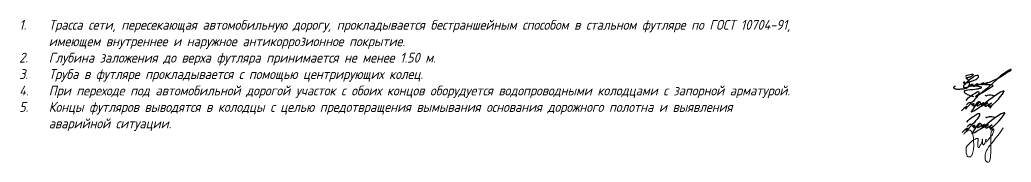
# Model space of a CAD drawing. Header units: millimetres. Extents: x 41097286 to 44249727, y 21258419 to 22595975.
# Drawn here: x 41890019 to 42015818, y 22191714 to 22209767 of the extents above; entities that cross this region are included whole.
import ezdxf

# ---------------------------------------------------------------- set-up
doc = ezdxf.new("R2010")
doc.units = ezdxf.units.MM
doc.styles.add('note', font='isocpeur.ttf', dxfattribs={"width": 0.9, "oblique": 15})

# ---------------------------------------------------------------- blocks, each defined once
blk = doc.blocks.new('5')
at = {"color": 160, "lineweight": 9}
for points in [[(39.23, -189.08), (39.76, -188.41), (40.36, -187.75), (41.66, -186.81), (42.34, -186.4), (43.34, -185.76), (44.34, -185.16), (44.67, -185.03), (44.9, -185.04), (45.04, -185.15), (45.1, -185.32), (45.09, -185.58), (45.02, -185.86), (44.86, -186.29), (44.45, -187.02), (43.98, -187.68), (43.24, -188.58), (42.57, -189.39), (41.87, -190.09), (40.04, -191.87), (38.96, -193.07), (39.29, -192.63), (39.49, -192.28), (39.54, -192.07), (39.53, -191.95), (39.47, -191.93), (39.41, -191.94), (39.19, -192.04), (38.24, -192.76), (37.74, -193.14), (37.02, -193.85)], [(41.82, -191.26), (41.9, -191.01), (42.01, -190.89), (42.19, -190.73), (42.45, -190.62), (42.6, -190.56), (42.78, -190.55), (42.84, -190.58), (42.85, -190.64), (42.76, -190.73), (42.53, -190.92), (42.39, -191.03), (42.27, -191.24), (42.25, -191.4), (42.29, -191.55), (42.43, -191.58), (42.58, -191.57), (42.78, -191.49), (43.73, -191.03), (44.29, -190.72), (44.73, -190.47), (45.11, -189.89), (44.4, -190.66), (44.15, -191.16), (44.08, -191.37), (44.14, -191.52), (44.31, -191.59), (44.49, -191.57), (44.72, -191.48), (45.27, -191.2), (47.37, -190.1), (46.71, -190.79), (46.34, -191.29), (46.22, -191.59), (46.28, -191.75), (46.46, -191.75), (46.7, -191.64), (48.27, -190.85), (49.25, -190.15), (48.37, -190.92), (48.01, -191.31), (47.87, -191.64), (47.92, -191.76), (48.15, -191.8), (48.37, -191.73), (49.17, -191.35), (50.97, -190.29), (49.98, -191.13), (49.68, -191.48), (49.63, -191.73), (49.78, -191.86), (50.01, -191.81), (50.32, -191.69), (51.49, -191.2), (50.64, -191.82), (50.28, -192.18), (50.16, -192.37), (50.22, -192.48), (50.36, -192.47), (50.48, -192.38), (51.49, -191.2), (53.1, -189.55), (54.16, -188.46), (55.03, -187.41), (56, -186.15), (56.53, -185.47), (56.74, -185.12), (56.82, -184.86), (56.78, -184.77), (56.65, -184.73), (56.32, -184.77), (55.96, -184.89), (55.16, -185.31), (52.92, -186.63), (51.25, -187.88), (49.8, -188.97), (47.81, -190.6), (45.44, -192.38), (44.48, -193.01), (43.57, -193.59), (42.83, -194.01), (42.17, -194.3), (41.51, -194.54), (41.97, -193.88), (43.38, -191.8), (44.09, -190.6), (44.38, -190.05), (44.56, -189.85), (44.76, -189.74), (45.04, -189.65), (45.29, -189.63), (45.51, -189.71), (45.68, -189.88), (45.76, -190.12), (45.77, -190.4), (45.81, -190.55), (45.86, -190.69), (45.97, -190.87), (46.25, -190.99), (46.61, -191.04), (46.92, -191)], [(47.96, -186.69), (48.2, -186.89), (48.49, -186.92), (48.76, -186.88), (49.18, -186.72), (49.69, -186.53), (50.36, -186.48), (50.78, -186.45), (51.36, -186.62), (51.82, -186.75)], [(39.35, -191.18), (39.63, -190.79), (40.03, -190.49), (40.34, -190.27), (40.67, -190.11), (41, -190), (41.19, -190), (41.32, -190.12), (41.34, -190.26), (41.39, -190.56)]]:
    blk.add_lwpolyline(points, dxfattribs=at)
at = {"color": 160}
for points in [[(39.23, -189.08), (39.76, -188.41), (40.36, -187.75), (41.66, -186.81), (42.34, -186.4), (43.34, -185.76), (44.34, -185.16), (44.67, -185.03), (44.9, -185.04), (45.04, -185.15), (45.1, -185.32), (45.09, -185.58), (45.02, -185.86), (44.86, -186.29), (44.45, -187.02), (43.98, -187.68), (43.24, -188.58), (42.57, -189.39), (41.87, -190.09), (40.04, -191.87), (38.96, -193.07), (39.29, -192.63), (39.49, -192.28), (39.54, -192.07), (39.53, -191.95), (39.47, -191.93), (39.41, -191.94), (39.19, -192.04), (38.24, -192.76), (37.74, -193.14), (37.02, -193.85)], [(41.82, -191.26), (41.9, -191.01), (42.01, -190.89), (42.19, -190.73), (42.45, -190.62), (42.6, -190.56), (42.78, -190.55), (42.84, -190.58), (42.85, -190.64), (42.76, -190.73), (42.53, -190.92), (42.39, -191.03), (42.27, -191.24), (42.25, -191.4), (42.29, -191.55), (42.43, -191.58), (42.58, -191.57), (42.78, -191.49), (43.73, -191.03), (44.29, -190.72), (44.73, -190.47), (45.11, -189.89), (44.4, -190.66), (44.15, -191.16), (44.08, -191.37), (44.14, -191.52), (44.31, -191.59), (44.49, -191.57), (44.72, -191.48), (45.27, -191.2), (47.37, -190.1), (46.71, -190.79), (46.34, -191.29), (46.22, -191.59), (46.28, -191.75), (46.46, -191.75), (46.7, -191.64), (48.27, -190.85), (49.25, -190.15), (48.37, -190.92), (48.01, -191.31), (47.87, -191.64), (47.92, -191.76), (48.15, -191.8), (48.37, -191.73), (49.17, -191.35), (50.97, -190.29), (49.98, -191.13), (49.68, -191.48), (49.63, -191.73), (49.78, -191.86), (50.01, -191.81), (50.32, -191.69), (51.49, -191.2), (50.64, -191.82), (50.28, -192.18), (50.16, -192.37), (50.22, -192.48), (50.36, -192.47), (50.48, -192.38), (51.49, -191.2), (53.1, -189.55), (54.16, -188.46), (55.03, -187.41), (56, -186.15), (56.53, -185.47), (56.74, -185.12), (56.82, -184.86), (56.78, -184.77), (56.65, -184.73), (56.32, -184.77), (55.96, -184.89), (55.16, -185.31), (52.92, -186.63), (51.25, -187.88), (49.8, -188.97), (47.81, -190.6), (45.44, -192.38), (44.48, -193.01), (43.57, -193.59), (42.83, -194.01), (42.17, -194.3), (41.51, -194.54), (41.97, -193.88), (43.38, -191.8), (44.09, -190.6), (44.38, -190.05), (44.56, -189.85), (44.76, -189.74), (45.04, -189.65), (45.29, -189.63), (45.51, -189.71), (45.68, -189.88), (45.76, -190.12), (45.77, -190.4), (45.81, -190.55), (45.86, -190.69), (45.97, -190.87), (46.25, -190.99), (46.61, -191.04), (46.92, -191)], [(47.96, -186.69), (48.2, -186.89), (48.49, -186.92), (48.76, -186.88), (49.18, -186.72), (49.69, -186.53), (50.36, -186.48), (50.78, -186.45), (51.36, -186.62), (51.82, -186.75)], [(39.35, -191.18), (39.63, -190.79), (40.03, -190.49), (40.34, -190.27), (40.67, -190.11), (41, -190), (41.19, -190), (41.32, -190.12), (41.34, -190.26), (41.39, -190.56)]]:
    blk.add_lwpolyline(points, dxfattribs=at)
blk = doc.blocks.new('6')
at = {"color": 150, "lineweight": 9}
for points in [[(229.99, -194.6), (230.56, -194.54), (231.23, -194.38), (231.96, -194.15), (232.33, -194.04), (232.58, -193.96), (232.74, -193.9), (232.85, -193.85), (232.92, -193.8), (232.94, -193.77), (232.91, -193.74), (232.88, -193.73), (232.83, -193.75), (232.61, -193.84), (232.43, -193.91), (232.22, -193.97), (232.08, -194.01), (231.92, -194.1), (231.87, -194.22), (231.87, -194.33), (231.98, -194.37), (232.17, -194.4), (232.38, -194.39), (232.57, -194.35), (233.36, -194.18), (233.98, -193.96), (234.85, -193.59), (235.23, -193.42), (235.62, -193.32), (235.23, -193.42), (234.61, -193.69), (234.52, -193.75), (234.49, -193.83), (234.48, -193.9), (234.49, -193.95), (234.57, -194), (234.64, -194.02), (234.77, -194.04), (235.17, -194.04), (235.35, -193.99), (235.66, -193.9), (236.78, -193.48), (237.6, -193.17), (236.78, -193.48), (236.22, -193.69), (235.92, -193.83), (235.87, -193.88), (235.86, -193.92), (235.87, -193.97), (235.93, -193.99), (236.03, -193.98), (236.13, -193.95), (236.3, -193.86), (238.38, -193.04), (239.83, -192.4), (242.51, -191.12), (244.07, -190.18), (246.19, -188.78), (247.85, -187.72), (248.5, -187.24), (248.63, -187.13), (248.7, -187.03), (248.68, -186.99), (248.63, -186.98), (248.56, -186.98), (248.43, -187.01), (248.08, -187.14), (247.4, -187.47), (246.4, -188.04), (245.5, -188.65), (244.43, -189.42), (243.66, -190.04), (243.08, -190.61), (241.8, -191.76), (238.57, -194.77), (237.78, -195.51), (237.37, -195.89), (236.8, -196.32), (236.06, -196.96), (235.01, -197.77), (234.26, -198.35), (233.09, -199.18), (232.53, -199.63), (232.19, -199.85), (231.95, -199.9), (231.8, -199.86), (231.8, -199.7), (231.88, -199.58), (232.07, -199.43), (232.33, -199.26), (234.64, -198.06), (237.31, -196.55), (237.94, -196.15), (238.58, -195.73), (239.27, -195.29), (239.85, -194.98), (240.01, -194.87), (240.06, -194.79), (240.08, -194.72), (240.07, -194.67), (240.03, -194.6), (240, -194.57), (239.95, -194.53), (239.87, -194.5), (239.71, -194.43), (239.37, -194.37), (238.7, -194.31), (237.94, -194.29), (237.11, -194.27), (236.12, -194.25), (233.45, -194.15)], [(226.89, -190.1), (227.38, -189.81), (227.7, -189.66), (228.33, -189.46), (229.17, -189.28), (229.79, -189.18), (230.19, -189.16), (230.3, -189.19), (230.4, -189.23), (230.49, -189.29), (230.52, -189.36), (230.52, -189.43), (230.51, -189.52), (230.48, -189.6), (230.41, -189.72), (230.25, -189.87), (229.94, -190.1), (229.67, -190.24), (229.39, -190.4), (229.15, -190.53), (228.82, -190.66), (228.53, -190.75), (228.26, -190.81), (228, -190.86), (227.68, -190.93), (227.36, -191), (227.15, -191.04), (227.38, -191.16), (227.61, -191.33), (227.78, -191.45), (227.9, -191.55), (228.08, -191.75), (228.36, -192.1), (228.52, -192.38), (228.65, -192.78), (228.73, -193.32), (228.74, -193.65), (228.69, -194.01), (228.63, -194.31), (228.52, -194.66), (228.34, -194.95), (228.08, -195.33), (227.51, -195.79), (227.22, -195.99), (226.66, -196.15), (226.03, -196.27), (225.37, -196.34), (224.61, -196.39), (224.07, -196.45), (223.52, -196.47), (223.11, -196.46), (222.74, -196.45), (222.42, -196.39), (222.14, -196.3), (221.86, -196.2), (221.63, -196.06), (221.44, -195.9), (221.35, -195.7), (221.31, -195.52), (221.42, -195.27), (221.54, -195.14), (221.73, -195.04), (221.9, -194.95), (222.13, -194.92)], [(226.72, -193.23), (226.68, -193.11), (226.63, -193.06), (226.49, -192.99), (226.35, -192.95), (226.21, -192.98), (226.08, -193.04), (226.01, -193.18), (226.01, -193.34), (226.1, -193.43), (226.28, -193.47), (226.49, -193.46), (227.06, -193.36), (227.97, -193.15), (229.26, -192.72), (230.33, -192.36), (231.1, -192.11), (231.92, -191.65), (232.33, -191.33), (232.75, -190.93), (233.06, -190.55), (233.15, -190.34), (233.16, -190.14), (233.14, -189.99), (233.08, -189.91), (232.96, -189.81), (232.79, -189.76), (232.51, -189.73), (232.27, -189.78), (231.58, -190.01), (230.94, -190.36), (230.36, -190.72), (229.75, -191.19), (229.07, -191.72), (228.22, -192.43), (227.11, -193.47), (226.57, -194.03), (226.32, -194.29), (226.12, -194.54), (225.98, -194.78), (225.92, -195), (225.93, -195.16), (226.03, -195.35), (226.16, -195.47), (226.37, -195.56), (226.63, -195.6), (226.87, -195.6), (227.55, -195.42), (228.71, -195.06), (229.99, -194.6), (230.37, -194.41), (230.53, -194.28), (230.56, -194.22), (230.56, -194.17), (230.51, -194.13), (230.42, -194.08), (230.28, -194.06), (230.04, -194.06), (229.85, -194.08), (229.57, -194.15), (229.42, -194.22), (229.3, -194.31), (229.3, -194.44), (229.36, -194.58), (229.43, -194.65), (229.6, -194.72), (229.89, -194.81), (230.6, -194.87), (231.28, -194.83), (231.8, -194.79), (232.22, -194.79), (232.81, -194.82), (233.2, -194.85), (233.54, -194.9), (233.83, -194.98), (234.02, -195.05), (234.24, -195.17), (234.41, -195.29), (234.46, -195.43), (234.42, -195.57), (234.34, -195.68), (234.2, -195.8), (233.91, -195.93), (233.5, -196.08), (232.83, -196.26), (232.17, -196.37), (231.34, -196.48), (230.4, -196.57), (229.63, -196.67), (229, -196.72), (228.02, -196.84), (227.48, -196.91), (227.11, -196.98), (226.66, -197.09), (226.41, -197.19), (226.32, -197.34), (226.32, -197.49), (226.36, -197.67), (226.47, -197.85), (226.63, -198.03), (226.93, -198.35), (227.38, -198.61), (227.78, -198.82), (228.29, -199.03), (229.04, -199.29), (229.68, -199.51), (230.2, -199.67), (230.8, -199.85)]]:
    blk.add_lwpolyline(points, dxfattribs=at)
at = {"color": 150}
for points in [[(229.99, -194.6), (230.56, -194.54), (231.23, -194.38), (231.96, -194.15), (232.33, -194.04), (232.58, -193.96), (232.74, -193.9), (232.85, -193.85), (232.92, -193.8), (232.94, -193.77), (232.91, -193.74), (232.88, -193.73), (232.83, -193.75), (232.61, -193.84), (232.43, -193.91), (232.22, -193.97), (232.08, -194.01), (231.92, -194.1), (231.87, -194.22), (231.87, -194.33), (231.98, -194.37), (232.17, -194.4), (232.38, -194.39), (232.57, -194.35), (233.36, -194.18), (233.98, -193.96), (234.85, -193.59), (235.23, -193.42), (235.62, -193.32), (235.23, -193.42), (234.61, -193.69), (234.52, -193.75), (234.49, -193.83), (234.48, -193.9), (234.49, -193.95), (234.57, -194), (234.64, -194.02), (234.77, -194.04), (235.17, -194.04), (235.35, -193.99), (235.66, -193.9), (236.78, -193.48), (237.6, -193.17), (236.78, -193.48), (236.22, -193.69), (235.92, -193.83), (235.87, -193.88), (235.86, -193.92), (235.87, -193.97), (235.93, -193.99), (236.03, -193.98), (236.13, -193.95), (236.3, -193.86), (238.38, -193.04), (239.83, -192.4), (242.51, -191.12), (244.07, -190.18), (246.19, -188.78), (247.85, -187.72), (248.5, -187.24), (248.63, -187.13), (248.7, -187.03), (248.68, -186.99), (248.63, -186.98), (248.56, -186.98), (248.43, -187.01), (248.08, -187.14), (247.4, -187.47), (246.4, -188.04), (245.5, -188.65), (244.43, -189.42), (243.66, -190.04), (243.08, -190.61), (241.8, -191.76), (238.57, -194.77), (237.78, -195.51), (237.37, -195.89), (236.8, -196.32), (236.06, -196.96), (235.01, -197.77), (234.26, -198.35), (233.09, -199.18), (232.53, -199.63), (232.19, -199.85), (231.95, -199.9), (231.8, -199.86), (231.8, -199.7), (231.88, -199.58), (232.07, -199.43), (232.33, -199.26), (234.64, -198.06), (237.31, -196.55), (237.94, -196.15), (238.58, -195.73), (239.27, -195.29), (239.85, -194.98), (240.01, -194.87), (240.06, -194.79), (240.08, -194.72), (240.07, -194.67), (240.03, -194.6), (240, -194.57), (239.95, -194.53), (239.87, -194.5), (239.71, -194.43), (239.37, -194.37), (238.7, -194.31), (237.94, -194.29), (237.11, -194.27), (236.12, -194.25), (233.45, -194.15)], [(226.89, -190.1), (227.38, -189.81), (227.7, -189.66), (228.33, -189.46), (229.17, -189.28), (229.79, -189.18), (230.19, -189.16), (230.3, -189.19), (230.4, -189.23), (230.49, -189.29), (230.52, -189.36), (230.52, -189.43), (230.51, -189.52), (230.48, -189.6), (230.41, -189.72), (230.25, -189.87), (229.94, -190.1), (229.67, -190.24), (229.39, -190.4), (229.15, -190.53), (228.82, -190.66), (228.53, -190.75), (228.26, -190.81), (228, -190.86), (227.68, -190.93), (227.36, -191), (227.15, -191.04), (227.38, -191.16), (227.61, -191.33), (227.78, -191.45), (227.9, -191.55), (228.08, -191.75), (228.36, -192.1), (228.52, -192.38), (228.65, -192.78), (228.73, -193.32), (228.74, -193.65), (228.69, -194.01), (228.63, -194.31), (228.52, -194.66), (228.34, -194.95), (228.08, -195.33), (227.51, -195.79), (227.22, -195.99), (226.66, -196.15), (226.03, -196.27), (225.37, -196.34), (224.61, -196.39), (224.07, -196.45), (223.52, -196.47), (223.11, -196.46), (222.74, -196.45), (222.42, -196.39), (222.14, -196.3), (221.86, -196.2), (221.63, -196.06), (221.44, -195.9), (221.35, -195.7), (221.31, -195.52), (221.42, -195.27), (221.54, -195.14), (221.73, -195.04), (221.9, -194.95), (222.13, -194.92)], [(226.72, -193.23), (226.68, -193.11), (226.63, -193.06), (226.49, -192.99), (226.35, -192.95), (226.21, -192.98), (226.08, -193.04), (226.01, -193.18), (226.01, -193.34), (226.1, -193.43), (226.28, -193.47), (226.49, -193.46), (227.06, -193.36), (227.97, -193.15), (229.26, -192.72), (230.33, -192.36), (231.1, -192.11), (231.92, -191.65), (232.33, -191.33), (232.75, -190.93), (233.06, -190.55), (233.15, -190.34), (233.16, -190.14), (233.14, -189.99), (233.08, -189.91), (232.96, -189.81), (232.79, -189.76), (232.51, -189.73), (232.27, -189.78), (231.58, -190.01), (230.94, -190.36), (230.36, -190.72), (229.75, -191.19), (229.07, -191.72), (228.22, -192.43), (227.11, -193.47), (226.57, -194.03), (226.32, -194.29), (226.12, -194.54), (225.98, -194.78), (225.92, -195), (225.93, -195.16), (226.03, -195.35), (226.16, -195.47), (226.37, -195.56), (226.63, -195.6), (226.87, -195.6), (227.55, -195.42), (228.71, -195.06), (229.99, -194.6), (230.37, -194.41), (230.53, -194.28), (230.56, -194.22), (230.56, -194.17), (230.51, -194.13), (230.42, -194.08), (230.28, -194.06), (230.04, -194.06), (229.85, -194.08), (229.57, -194.15), (229.42, -194.22), (229.3, -194.31), (229.3, -194.44), (229.36, -194.58), (229.43, -194.65), (229.6, -194.72), (229.89, -194.81), (230.6, -194.87), (231.28, -194.83), (231.8, -194.79), (232.22, -194.79), (232.81, -194.82), (233.2, -194.85), (233.54, -194.9), (233.83, -194.98), (234.02, -195.05), (234.24, -195.17), (234.41, -195.29), (234.46, -195.43), (234.42, -195.57), (234.34, -195.68), (234.2, -195.8), (233.91, -195.93), (233.5, -196.08), (232.83, -196.26), (232.17, -196.37), (231.34, -196.48), (230.4, -196.57), (229.63, -196.67), (229, -196.72), (228.02, -196.84), (227.48, -196.91), (227.11, -196.98), (226.66, -197.09), (226.41, -197.19), (226.32, -197.34), (226.32, -197.49), (226.36, -197.67), (226.47, -197.85), (226.63, -198.03), (226.93, -198.35), (227.38, -198.61), (227.78, -198.82), (228.29, -199.03), (229.04, -199.29), (229.68, -199.51), (230.2, -199.67), (230.8, -199.85)]]:
    blk.add_lwpolyline(points, dxfattribs=at)
blk = doc.blocks.new('подпись')
at = {"lineweight": 18, "ltscale": 75}
for p, q in [((-282, 496), (-196, 553)), ((-196, 553), (-167, 572)), ((-167, 572), (-129, 591)), ((-129, 591), (-72, 591)), ((-72, 591), (-52, 582)), ((-52, 582), (-43, 563)), ((-43, 563), (-24, 544)), ((-24, 544), (-5, 525)), ((-5, 525), (5, 496)), ((1016, 525), (1007, 496)), ((1035, 544), (1016, 525)), ((1045, 572), (1035, 544)), ((1064, 591), (1045, 572)), ((1074, 610), (1064, 591)), ((1083, 629), (1074, 610)), ((1112, 658), (1083, 629)), ((1102, 467), (1121, 515)), ((1131, 658), (1112, 658)), ((1121, 515), (1131, 553)), ((1131, 553), (1131, 658)), ((1350, 334), (1484, 515)), ((1484, 515), (1608, 706)), ((-396, 381), (-377, 401)), ((-377, 401), (-348, 429)), ((-348, 429), (-329, 448)), ((-329, 448), (-301, 477)), ((-301, 477), (-282, 496)), ((-24, -19), (24, 19)), ((5, 496), (24, 467)), ((24, 467), (43, 429)), ((24, 19), (72, 57)), ((43, 429), (62, 353)), ((62, 353), (81, 296)), ((72, 57), (167, 114)), ((81, 296), (100, 181)), ((100, 181), (100, 114)), ((100, 114), (110, 48)), ((110, 48), (110, -29)), ((167, 114), (205, 134)), ((205, 134), (234, 153)), ((234, 153), (262, 153)), ((262, 153), (282, 162)), ((282, 162), (320, 162)), ((320, 162), (339, 143)), ((339, 48), (329, 19)), ((329, 19), (329, -19)), ((339, 143), (339, 48)), ((520, -19), (539, 10)), ((539, 48), (549, 76)), ((539, 10), (539, 48)), ((549, 124), (558, 134)), ((549, 76), (549, 124)), ((558, 134), (558, -76)), ((701, -29), (711, 10)), ((711, 10), (730, 38)), ((730, 86), (721, 57)), ((721, 57), (721, 0)), ((740, 134), (730, 114)), ((730, 114), (730, 86)), ((730, 67), (740, 95)), ((730, 38), (730, 67)), ((740, 95), (740, 134)), ((759, -10), (778, 10)), ((778, 10), (797, 38)), ((797, 38), (825, 67)), ((825, 67), (845, 95)), ((845, 95), (883, 134)), ((883, 134), (911, 172)), ((911, 172), (950, 219)), ((950, 219), (1026, 315)), ((988, 353), (978, 296)), ((978, 296), (978, -563)), ((997, 439), (988, 401)), ((988, 401), (988, 353)), ((1007, 496), (997, 467)), ((997, 467), (997, 439)), ((1016, -95), (1121, 29)), ((1026, 315), (1064, 372)), ((1064, 372), (1083, 420)), ((1083, 420), (1102, 467)), ((1121, 29), (1226, 172)), ((1226, 172), (1350, 334)), ((-272, -343), (-262, -296)), ((-272, -544), (-272, -343)), ((-262, -296), (-234, -248)), ((-234, -248), (-215, -210)), ((-215, -210), (-186, -172)), ((-186, -172), (-72, -57)), ((-72, -57), (-24, -19)), ((91, -467), (72, -534)), ((100, -401), (91, -467)), ((110, -324), (100, -401)), ((110, -29), (119, -95)), ((119, -248), (110, -324)), ((119, -95), (119, -248)), ((329, -19), (320, -57)), ((320, -57), (320, -248)), ((320, -248), (339, -286)), ((339, -286), (348, -296)), ((348, -296), (377, -296)), ((377, -296), (386, -286)), ((386, -286), (406, -257)), ((406, -257), (425, -229)), ((425, -229), (444, -181)), ((444, -181), (472, -143)), ((472, -143), (491, -105)), ((491, -105), (511, -57)), ((511, -57), (520, -19)), ((558, -76), (568, -105)), ((568, -105), (577, -124)), ((577, -124), (587, -143)), ((587, -143), (596, -153)), ((596, -153), (625, -153)), ((625, -153), (644, -134)), ((644, -134), (654, -114)), ((654, -114), (673, -86)), ((673, -86), (682, -57)), ((682, -57), (701, -29)), ((721, 0), (730, -10)), ((730, -10), (759, -10)), ((730, -525), (759, -448)), ((759, -448), (806, -372)), ((806, -372), (864, -286)), ((864, -286), (930, -200)), ((930, -200), (1016, -95)), ((-262, -591), (-272, -544)), ((-243, -668), (-262, -591)), ((-224, -706), (-243, -668)), ((-215, -734), (-224, -706)), ((-196, -753), (-215, -734)), ((-167, -763), (-196, -753)), ((-52, -763), (-167, -763)), ((-33, -753), (-52, -763)), ((-14, -725), (-33, -753)), ((14, -696), (-14, -725)), ((33, -649), (14, -696)), ((52, -601), (33, -649)), ((72, -534), (52, -601)), ((692, -658), (711, -591)), ((692, -839), (692, -658)), ((701, -887), (692, -839)), ((711, -935), (701, -887)), ((711, -591), (730, -525)), ((721, -963), (711, -935)), ((740, -992), (721, -963)), ((759, -1011), (740, -992)), ((911, -992), (892, -1030)), ((930, -944), (911, -992)), ((950, -877), (930, -944)), ((959, -782), (950, -877)), ((969, -677), (959, -782)), ((978, -563), (969, -677)), ((787, -1020), (759, -1011)), ((806, -1030), (787, -1020)), ((835, -1040), (806, -1030)), ((873, -1040), (835, -1040)), ((892, -1030), (873, -1040))]:
    blk.add_line(p, q, dxfattribs=at)

msp = doc.modelspace()

# ---------------------------------------------------------------- block references
at = {"color": 5, "xscale": 266.3352272727274, "yscale": 266.3352272727274, "zscale": 266.3352272727274}
msp.add_blockref('6', (41949581.377, 22253260.587), dxfattribs=at)
at = {"xscale": 273.4375, "yscale": 273.4375, "zscale": 273.4375}
for p in [(41999386.42, 22251251.174), (41999482.164, 22248500.083)]:
    msp.add_blockref('5', p, dxfattribs=at)
at = {"lineweight": 18, "xscale": 2.5, "yscale": 2.5, "zscale": 2.5}
msp.add_blockref('подпись', (42010778.053, 22194312.512), dxfattribs=at)

# ---------------------------------------------------------------- texts
at = {"insert": (41889937.95, 22209758.418), "char_height": 1250, "width": 97778.13225, "attachment_point": 1, "style": 'note'}
msp.add_mtext('\\pi-3750,l3750,t3750;1.^IТрасса сети, пересекающая автомобильную дорогу, прокладывается бестраншейным способом в стальном футляре по ГОСТ 10704-91, имеющем внутреннее и наружное антикоррозионное покрытие.\\P2.^IГлубина заложения до верха футляра принимается не менее 1.50 м.\\P3.^IТруба в футляре прокладывается с помощью центрирующих колец. \\P4.^IПри переходе под автомобильной дорогой участок с обоих концов оборудуется водопроводными колодцами с запорной арматурой.\\P5.^IКонцы футляров выводятся в колодцы с целью предотвращения вымывания основания дорожного полотна и выявления аварийной ситуации.', dxfattribs=at)

doc.saveas('drawing.dxf')
